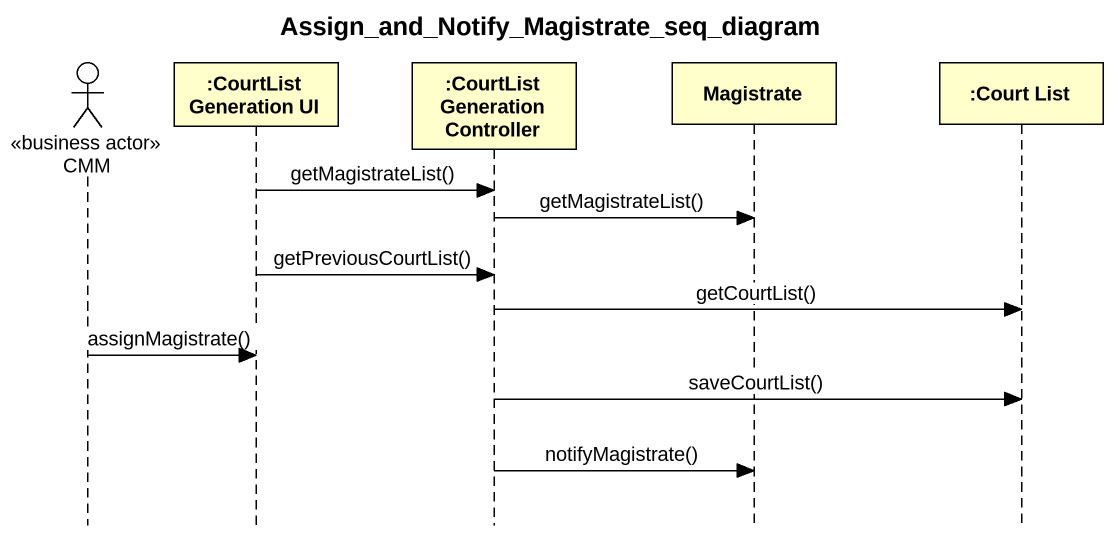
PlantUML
@startuml
title Assign_and_Notify_Magistrate_seq_diagram
hide footbox
actor CMM <<business actor>>
participant ":CourtList Generation UI" as CourtList_Generation_UI
participant ":CourtList Generation Controller" as CourtList_Generation
participant Magistrate
participant ":Court List" as Court_List

CourtList_Generation_UI -> CourtList_Generation : getMagistrateList()
CourtList_Generation -> Magistrate : getMagistrateList()
CourtList_Generation_UI -> CourtList_Generation : getPreviousCourtList()
CourtList_Generation -> Court_List : getCourtList()
CMM -> CourtList_Generation_UI : assignMagistrate()
CourtList_Generation -> Court_List : saveCourtList()
CourtList_Generation -> Magistrate : notifyMagistrate()
@enduml
